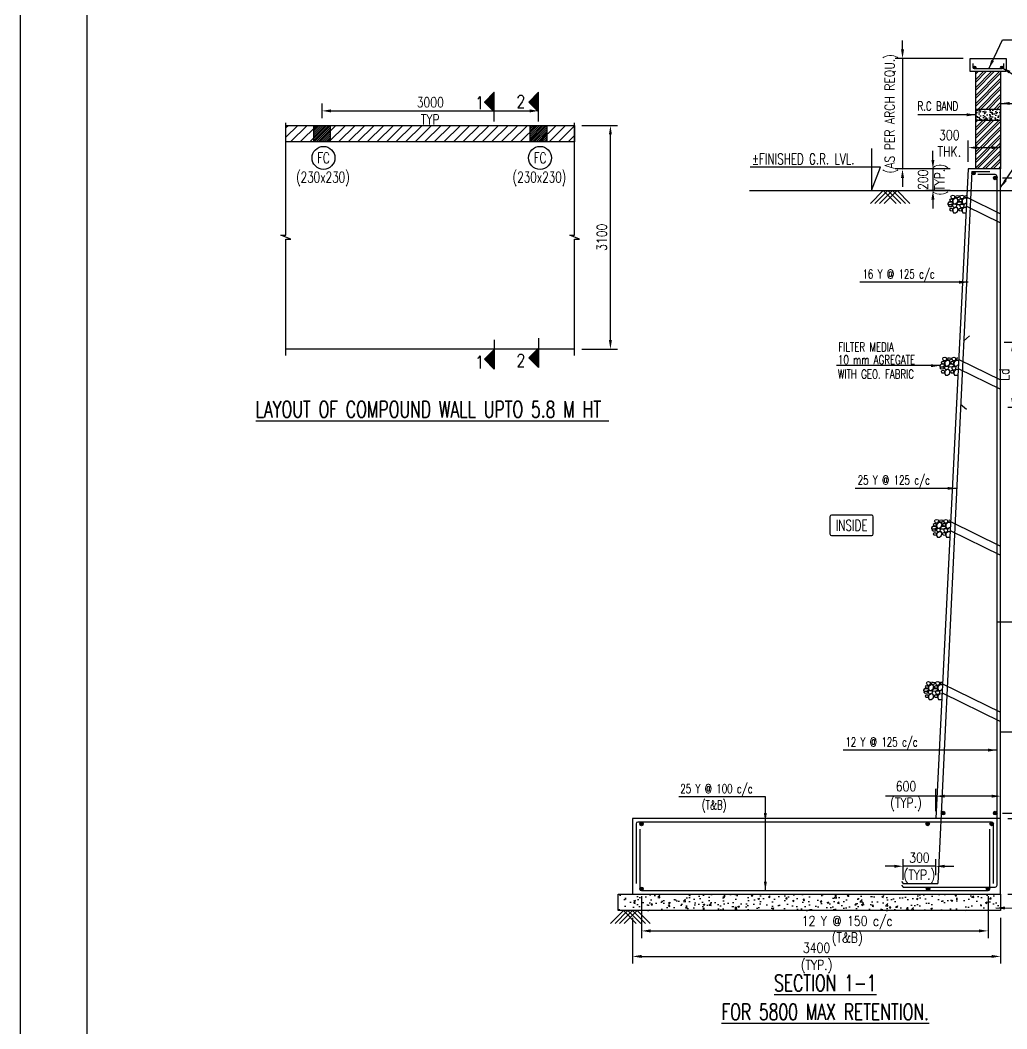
# Model space of a CAD drawing. Extents: x 345615 to 1272425, y -526289 to -156124.
# Drawn here: x 742491 to 769828, y -320421 to -292469 of the extents above; entities that cross this region are included whole.
import ezdxf
from ezdxf.enums import TextEntityAlignment as Align
from ezdxf.lldxf.tags import DXFTag

# ---------------------------------------------------------------- set-up
doc = ezdxf.new("R2010")
doc.units = 0
doc.header["$LTSCALE"] = 500
doc.header["$MEASUREMENT"] = 0
doc.header["$PDMODE"] = 35
doc.header["$PDSIZE"] = -15
doc.layers.get('DEFPOINTS').update_dxf_attribs({"color": 4})
for name, color, linetype in [('NO. BEAM', 3, 'Continuous'), ('S-BRECK LINE', 8, 'Continuous'), ('S-COLUMN', 1, 'Continuous'), ('S-COLUMN CIRCLE', 9, 'Continuous'), ('S-COLUMN HATCH', 8, 'Continuous'), ('S-COLUMN NO', 2, 'Continuous'), ('S-CONCRET LINE', 4, 'Continuous'), ('S-DIM-1', 5, 'Continuous'), ('S-HATCH', 253, 'Continuous'), ('S-LEVEL SECTION', 3, 'Continuous'), ('S-PCC', 9, 'Continuous'), ('S-REINFORCEMENT', 6, 'Continuous'), ('S-RETAINING WALL', 6, 'Continuous'), ('S-RETAINING WALL HATCH', 8, 'Continuous'), ('S-SECTION MARK', 1, 'Continuous'), ('S-TEXT-1', 4, 'Continuous'), ('S-TITIL', 6, 'Continuous'), ('s_TITILE', 9, 'Continuous'), ('TITLE', 4, 'Continuous')]:
    doc.layers.add(name, color=color, linetype=linetype)
doc.layers.add('RIDE-PROFILE', color=8, linetype='Continuous', lineweight=25)
doc.styles.add('ROMANS', font='simplex.shx', dxfattribs={"width": 0.8, "height": 275, "bigfont": 'bigfont.shx'})
tags = doc.linetypes.add('HIDDEN', pattern=[0.375, 0.25, -0.125]).pattern_tags.tags
tags[6:7] = [DXFTag(74, 4), DXFTag(75, 0), DXFTag(340, '0'), DXFTag(46, 1.0), DXFTag(50, 0.0), DXFTag(44, 0.0), DXFTag(45, 0.0)]
tags[4:5] = [DXFTag(74, 4), DXFTag(75, 0), DXFTag(340, '0'), DXFTag(46, 1.0), DXFTag(50, 0.0), DXFTag(44, 0.0), DXFTag(45, 0.0)]
doc.dimstyles.new('dim100', dxfattribs={"dimtxt": 250, "dimasz": 250, "dimexe": 200, "dimexo": 200, "dimgap": 100, "dimtad": 1, "dimdec": 0, "dimzin": 0, "dimdsep": 46, "dimtxsty": 'ROMANS', "dimcen": 0, "dimclrd": 5, "dimclre": 5, "dimclrt": 4, "dimadec": 0, "dimazin": 0, "dimtfac": 1, "dimtdec": 0, "dimtix": 1, "dimtofl": 0, "dimtmove": 2, "dimatfit": 3, "dimfxl": 0, "dimtolj": 1, "dimtzin": 0, "dimlwd": -1, "dimlwe": -1, "dimarcsym": 0})
doc.dimstyles.new('dim33.33', dxfattribs={"dimtxt": 250, "dimasz": 250, "dimexe": 200, "dimexo": 200, "dimgap": 100, "dimtad": 1, "dimdec": 0, "dimlfac": 0.333331, "dimzin": 0, "dimdsep": 46, "dimtxsty": 'ROMANS', "dimcen": 0, "dimclrd": 5, "dimclre": 5, "dimclrt": 4, "dimadec": 0, "dimazin": 0, "dimtfac": 1, "dimtdec": 0, "dimtix": 1, "dimtofl": 0, "dimtmove": 2, "dimatfit": 3, "dimfxl": 0, "dimtolj": 1, "dimtzin": 0, "dimlwd": -1, "dimlwe": -1, "dimarcsym": 0})
doc.dimstyles.new('dim50', dxfattribs={"dimtxt": 250, "dimasz": 250, "dimexe": 200, "dimexo": 200, "dimgap": 100, "dimtad": 1, "dimdec": 0, "dimlfac": 0.5, "dimzin": 0, "dimdsep": 46, "dimtxsty": 'ROMANS', "dimcen": 0, "dimclrd": 5, "dimclre": 5, "dimclrt": 4, "dimadec": 0, "dimazin": 0, "dimtfac": 1, "dimtdec": 0, "dimtix": 1, "dimtofl": 0, "dimtmove": 2, "dimatfit": 3, "dimfxl": 0, "dimtolj": 1, "dimtzin": 0, "dimlwd": -1, "dimlwe": -1, "dimarcsym": 0})
pattern_1 = [(45, (-328597.685, -32610.178), (15.2387667, -15.2387667), [])]

# ---------------------------------------------------------------- blocks, each defined once
blk = doc.blocks.new('*D577')
at = {"layer": 'DEFPOINTS', "color": 0}
for p in [(769657, -301392, 0), (771533, -301392), (769507, -314442, 0)]:
    blk.add_point(p, dxfattribs=at)
at = {"layer": 'S-DIM-1', "color": 5}
for p, q in [((769857, -301392), (771733, -301392)), ((769707, -314442), (771733, -314442))]:
    blk.add_line(p, q, dxfattribs=at)
at = {"layer": 'S-DIM-1', "color": 5, "lineweight": -3}
blk.add_line((771533, -314192), (771533, -301642), dxfattribs=at)
at = {"layer": 'S-DIM-1', "color": 5}
for points in [[(771491, -301642), (771575, -301642), (771533, -301392)], [(771491, -314192), (771575, -314192), (771533, -314442)]]:
    blk.add_solid(points, dxfattribs=at)
at = {"layer": 'S-DIM-1', "color": 4, "insert": (771533, -304592), "char_height": 275, "attachment_point": 5, "rotation": 90, "style": 'ROMANS'}
blk.add_mtext('\\A1;10 Y @ 125 c/c\\P(E/F) (TYP.)', dxfattribs=at)
blk = doc.blocks.new('*D578')
at = {"layer": 'DEFPOINTS', "color": 0}
for p in [(769657, -314592), (769657, -316692), (770389, -316692)]:
    blk.add_point(p, dxfattribs=at)
at = {"layer": 'S-DIM-1', "color": 5}
for p, q in [((769857, -314592), (770589, -314592)), ((769857, -316692), (770589, -316692))]:
    blk.add_line(p, q, dxfattribs=at)
at = {"layer": 'S-DIM-1', "color": 5, "lineweight": -3}
blk.add_line((770389, -314842), (770389, -316442), dxfattribs=at)
at = {"layer": 'S-DIM-1', "color": 5}
for points in [[(770347, -314842), (770431, -314842), (770389, -314592)], [(770347, -316442), (770431, -316442), (770389, -316692)]]:
    blk.add_solid(points, dxfattribs=at)
at = {"layer": 'S-DIM-1', "color": 4, "char_height": 275, "attachment_point": 5, "rotation": 90, "style": 'ROMANS'}
for s, insert in [('\\A1;(TYP.)', (770699, -315642)), ('\\A1;700', (770152, -315642))]:
    blk.add_mtext(s, dxfattribs=dict(at, insert=insert))
blk = doc.blocks.new('*D579')
at = {"layer": 'DEFPOINTS', "color": 0}
for p in [(759707, -316542, -19), (769307, -316542, -19), (769307, -317707)]:
    blk.add_point(p, dxfattribs=at)
at = {"layer": 'S-DIM-1', "color": 5}
for p, q in [((759707, -316742), (759707, -317907)), ((769307, -316742), (769307, -317907)), ((759957, -317707), (769057, -317707))]:
    blk.add_line(p, q, dxfattribs=at)
for points in [[(759957, -317665), (759957, -317749), (759707, -317707)], [(769057, -317665), (769057, -317749), (769307, -317707)]]:
    blk.add_solid(points, dxfattribs=at)
at = {"layer": 'S-DIM-1', "color": 4, "insert": (765407, -317707), "char_height": 275, "attachment_point": 5, "style": 'ROMANS'}
blk.add_mtext('\\A1;12 Y @ 150 c/c\\P(T&B)', dxfattribs=at)
blk = doc.blocks.new('*D580')
at = {"layer": 'DEFPOINTS', "color": 0}
for p in [(759457, -317142, -19), (769657, -317142, -19), (769657, -318414)]:
    blk.add_point(p, dxfattribs=at)
at = {"layer": 'S-DIM-1', "color": 5}
for p, q in [((759457, -317342), (759457, -318614)), ((769657, -317342), (769657, -318614)), ((759707, -318414), (769407, -318414))]:
    blk.add_line(p, q, dxfattribs=at)
for points in [[(759707, -318373), (759707, -318456), (759457, -318414)], [(769407, -318373), (769407, -318456), (769657, -318414)]]:
    blk.add_solid(points, dxfattribs=at)
at = {"layer": 'S-DIM-1', "color": 4, "char_height": 275, "style": 'ROMANS'}
for s, insert, attachment_point in [('\\A1;3400', (764557, -318314), 8), ('\\A1;(TYP.)', (764557, -318514), 2)]:
    blk.add_mtext(s, dxfattribs=dict(at, insert=insert, attachment_point=attachment_point))
blk = doc.blocks.new('*D581')
at = {"layer": 'DEFPOINTS', "color": 0}
for p in [(768457, -297192, 0), (774530, -297192), (771436, -312192, 0)]:
    blk.add_point(p, dxfattribs=at)
at = {"layer": 'S-DIM-1', "color": 5}
for p, q in [((768657, -297192), (774730, -297192)), ((771636, -312192), (774730, -312192))]:
    blk.add_line(p, q, dxfattribs=at)
at = {"layer": 'S-DIM-1', "color": 5, "lineweight": -3}
blk.add_line((774530, -311942), (774530, -297442), dxfattribs=at)
at = {"layer": 'S-DIM-1', "color": 5}
for points in [[(774489, -297442), (774572, -297442), (774530, -297192)], [(774489, -311942), (774572, -311942), (774530, -312192)]]:
    blk.add_solid(points, dxfattribs=at)
at = {"layer": 'S-DIM-1', "color": 4, "insert": (774530, -304392), "char_height": 275, "attachment_point": 5, "rotation": 90, "style": 'ROMANS'}
blk.add_mtext('\\A1;5800\\P(MAX.)', dxfattribs=at)
blk = doc.blocks.new('*D582')
at = {"layer": 'DEFPOINTS', "color": 0}
for p in [(768457, -296592, -1), (767781, -297192), (768457, -297192, -1)]:
    blk.add_point(p, dxfattribs=at)
at = {"layer": 'S-DIM-1', "color": 5, "lineweight": -3}
for p, q in [((767781, -296342), (767781, -296092)), ((767781, -296592), (767781, -297192)), ((767781, -297442), (767781, -297692))]:
    blk.add_line(p, q, dxfattribs=at)
at = {"layer": 'S-DIM-1', "color": 5}
for p, q in [((768257, -296592), (767581, -296592)), ((768257, -297192), (767581, -297192))]:
    blk.add_line(p, q, dxfattribs=at)
for points in [[(767739, -296342), (767822, -296342), (767781, -296592)], [(767739, -297442), (767822, -297442), (767781, -297192)]]:
    blk.add_solid(points, dxfattribs=at)
at = {"layer": 'S-DIM-1', "color": 4, "insert": (767781, -296892), "char_height": 275, "attachment_point": 5, "rotation": 90, "style": 'ROMANS'}
blk.add_mtext('\\A1;200\\P(TYP.)', dxfattribs=at)
blk = doc.blocks.new('*D583')
at = {"layer": 'DEFPOINTS', "color": 0}
for p in [(766957, -315916), (767857, -316365), (766957, -316492)]:
    blk.add_point(p, dxfattribs=at)
at = {"layer": 'S-DIM-1', "color": 5}
for p, q in [((766957, -316292), (766957, -315716)), ((767857, -316165), (767857, -315716))]:
    blk.add_line(p, q, dxfattribs=at)
at = {"layer": 'S-DIM-1', "color": 5, "lineweight": -3}
for p, q in [((766707, -315916), (766457, -315916)), ((767857, -315916), (766957, -315916)), ((768107, -315916), (768357, -315916))]:
    blk.add_line(p, q, dxfattribs=at)
at = {"layer": 'S-DIM-1', "color": 5}
for points in [[(766707, -315874), (766707, -315958), (766957, -315916)], [(768107, -315874), (768107, -315958), (767857, -315916)]]:
    blk.add_solid(points, dxfattribs=at)
at = {"layer": 'S-DIM-1', "color": 4, "char_height": 275, "style": 'ROMANS'}
for s, insert, attachment_point in [('\\A1;300', (767407, -315816), 8), ('\\A1;(TYP.)', (767407, -316016), 2)]:
    blk.add_mtext(s, dxfattribs=dict(at, insert=insert, attachment_point=attachment_point))
blk = doc.blocks.new('*D584')
at = {"layer": 'DEFPOINTS', "color": 0}
for p in [(768817, -293532), (766938, -296592), (768457, -296592)]:
    blk.add_point(p, dxfattribs=at)
at = {"layer": 'S-DIM-1', "color": 5, "lineweight": -3}
for p, q in [((766938, -293282), (766938, -293032)), ((766938, -293532), (766938, -296592)), ((766938, -296842), (766938, -297092))]:
    blk.add_line(p, q, dxfattribs=at)
at = {"layer": 'S-DIM-1', "color": 5}
for p, q in [((768617, -293532), (766738, -293532)), ((768257, -296592), (766738, -296592))]:
    blk.add_line(p, q, dxfattribs=at)
for points in [[(766897, -293282), (766980, -293282), (766938, -293532)], [(766897, -296842), (766980, -296842), (766938, -296592)]]:
    blk.add_solid(points, dxfattribs=at)
at = {"layer": 'S-DIM-1', "color": 4, "insert": (766629, -295062), "char_height": 275, "attachment_point": 5, "rotation": 90, "style": 'ROMANS'}
blk.add_mtext('\\A1;(AS PER ARCH REQU.)', dxfattribs=at)
blk = doc.blocks.new('*D585')
at = {"layer": 'DEFPOINTS', "color": 0}
for p in [(769557, -301392), (769657, -303192), (769992, -303192)]:
    blk.add_point(p, dxfattribs=at)
at = {"layer": 'S-DIM-1', "color": 5}
for p, q in [((769757, -301392), (770192, -301392)), ((769857, -303192), (770192, -303192))]:
    blk.add_line(p, q, dxfattribs=at)
at = {"layer": 'S-DIM-1', "color": 5, "lineweight": -3}
blk.add_line((769992, -301642), (769992, -302942), dxfattribs=at)
at = {"layer": 'S-DIM-1', "color": 5}
for points in [[(769950, -301642), (770033, -301642), (769992, -301392)], [(769950, -302942), (770033, -302942), (769992, -303192)]]:
    blk.add_solid(points, dxfattribs=at)
at = {"layer": 'S-DIM-1', "color": 4, "char_height": 275, "rotation": 90, "style": 'ROMANS'}
for s, insert, attachment_point in [('\\A1;(TYP.)', (770092, -302292), 2), ('\\A1;Ld', (769892, -302292), 8)]:
    blk.add_mtext(s, dxfattribs=dict(at, insert=insert, attachment_point=attachment_point))
blk = doc.blocks.new('*D587')
at = {"layer": 'DEFPOINTS', "color": 0}
for p in [(769557, -301392, 0), (770389, -301392), (769657, -312192, 0)]:
    blk.add_point(p, dxfattribs=at)
at = {"layer": 'S-DIM-1', "color": 5}
for p, q in [((769757, -301392), (770589, -301392)), ((769857, -312192), (770589, -312192))]:
    blk.add_line(p, q, dxfattribs=at)
at = {"layer": 'S-DIM-1', "color": 5, "lineweight": -3}
blk.add_line((770389, -311942), (770389, -301642), dxfattribs=at)
at = {"layer": 'S-DIM-1', "color": 5}
for points in [[(770347, -301642), (770431, -301642), (770389, -301392)], [(770347, -311942), (770431, -311942), (770389, -312192)]]:
    blk.add_solid(points, dxfattribs=at)
at = {"layer": 'S-DIM-1', "color": 4, "char_height": 275, "attachment_point": 5, "rotation": 90, "style": 'ROMANS'}
for s, insert in [('\\A1;4000', (770152, -306792)), ('\\A1;(MIN.)', (770699, -306792))]:
    blk.add_mtext(s, dxfattribs=dict(at, insert=insert))
blk = doc.blocks.new('*D588')
at = {"layer": 'DEFPOINTS', "color": 0}
for p in [(769657, -297192, 0), (769657, -301392, 0), (770389, -301392)]:
    blk.add_point(p, dxfattribs=at)
at = {"layer": 'S-DIM-1', "color": 5}
for p, q in [((769857, -297192), (770589, -297192)), ((769857, -301392), (770589, -301392))]:
    blk.add_line(p, q, dxfattribs=at)
at = {"layer": 'S-DIM-1', "color": 5, "lineweight": -3}
blk.add_line((770389, -297442), (770389, -301142), dxfattribs=at)
at = {"layer": 'S-DIM-1', "color": 5}
for points in [[(770347, -297442), (770431, -297442), (770389, -297192)], [(770347, -301142), (770431, -301142), (770389, -301392)]]:
    blk.add_solid(points, dxfattribs=at)
at = {"layer": 'S-DIM-1', "color": 4, "char_height": 275, "attachment_point": 5, "rotation": 90, "style": 'ROMANS'}
for s, insert in [('\\A1;2000', (770152, -299292)), ('\\A1;(MIN.)', (770699, -299292))]:
    blk.add_mtext(s, dxfattribs=dict(at, insert=insert))
blk = doc.blocks.new('*D589')
at = {"layer": 'DEFPOINTS', "color": 0}
for p in [(767857, -313974), (767857, -314592), (769657, -314486)]:
    blk.add_point(p, dxfattribs=at)
at = {"layer": 'S-DIM-1', "color": 5}
for p, q in [((767857, -314392), (767857, -313774)), ((769657, -314286), (769657, -313774))]:
    blk.add_line(p, q, dxfattribs=at)
at = {"layer": 'S-DIM-1', "color": 5, "lineweight": -3}
for p, q in [((767857, -313974), (766464, -313974)), ((769407, -313974), (768107, -313974))]:
    blk.add_line(p, q, dxfattribs=at)
at = {"layer": 'S-DIM-1', "color": 5}
for points in [[(768107, -313932), (768107, -314015), (767857, -313974)], [(769407, -313932), (769407, -314015), (769657, -313974)]]:
    blk.add_solid(points, dxfattribs=at)
at = {"layer": 'S-DIM-1', "color": 4, "insert": (767035, -313974), "char_height": 275, "attachment_point": 5, "style": 'ROMANS'}
blk.add_mtext('\\A1;600\\P(TYP.)', dxfattribs=at)
blk = doc.blocks.new('*D590')
at = {"layer": 'DEFPOINTS', "color": 0}
for p in [(768257, -297192, 1), (773880, -297192), (771436, -309138, 0)]:
    blk.add_point(p, dxfattribs=at)
at = {"layer": 'S-DIM-1', "color": 5}
for p, q in [((768457, -297192), (774080, -297192)), ((771636, -309138), (774080, -309138))]:
    blk.add_line(p, q, dxfattribs=at)
at = {"layer": 'S-DIM-1', "color": 5, "lineweight": -3}
blk.add_line((773880, -308888), (773880, -297442), dxfattribs=at)
at = {"layer": 'S-DIM-1', "color": 5}
for points in [[(773839, -297442), (773922, -297442), (773880, -297192)], [(773839, -308888), (773922, -308888), (773880, -309138)]]:
    blk.add_solid(points, dxfattribs=at)
at = {"layer": 'S-DIM-1', "color": 4, "insert": (773880, -303165), "char_height": 275, "attachment_point": 5, "rotation": 90, "style": 'ROMANS'}
blk.add_mtext('\\A1;4300\\P(MAX.)', dxfattribs=at)
blk = doc.blocks.new('*D610')
at = {"layer": 'DEFPOINTS', "color": 0, "ltscale": 0.3}
for p in [(769657, -296002), (768757, -296592, 19), (769657, -296592, 19)]:
    blk.add_point(p, dxfattribs=at)
at = {"layer": 'S-DIM-1', "color": 5, "ltscale": 0.3}
for p, q in [((768757, -296392), (768757, -295802)), ((769007, -296002), (769407, -296002)), ((769657, -296392), (769657, -295802))]:
    blk.add_line(p, q, dxfattribs=at)
for points in [[(769007, -295960), (769007, -296043), (768757, -296002)], [(769407, -295960), (769407, -296043), (769657, -296002)]]:
    blk.add_solid(points, dxfattribs=at)
at = {"layer": 'S-DIM-1', "color": 4, "ltscale": 0.3, "insert": (768235, -295882), "char_height": 275, "attachment_point": 5, "style": 'ROMANS'}
blk.add_mtext('\\A1;300\\PTHK.', dxfattribs=at)
blk = doc.blocks.new('*D611')
at = {"layer": 'DEFPOINTS', "color": 0}
for p in [(769507, -296842, 0), (769657, -301392, 0), (771533, -301392)]:
    blk.add_point(p, dxfattribs=at)
at = {"layer": 'S-DIM-1', "color": 5}
for p, q in [((769707, -296842), (771733, -296842)), ((769857, -301392), (771733, -301392))]:
    blk.add_line(p, q, dxfattribs=at)
at = {"layer": 'S-DIM-1', "color": 5, "lineweight": -3}
blk.add_line((771533, -297092), (771533, -301142), dxfattribs=at)
at = {"layer": 'S-DIM-1', "color": 5}
for points in [[(771491, -297092), (771575, -297092), (771533, -296842)], [(771491, -301142), (771575, -301142), (771533, -301392)]]:
    blk.add_solid(points, dxfattribs=at)
at = {"layer": 'S-DIM-1', "color": 4, "insert": (771533, -299117), "char_height": 275, "attachment_point": 5, "rotation": 90, "style": 'ROMANS'}
blk.add_mtext('\\A1;8 Y @ 125 c/c\\P(E/F) (TYP.)', dxfattribs=at)
blk = doc.blocks.new('A$C1DFA76C7')
at = {"color": 253, "linetype": 'Continuous'}
for p, q in [((-207, 258), (-179, 309)), ((-179, 309), (-113, 309)), ((-149, 378), (-174, 352)), ((-174, 352), (-154, 322)), ((-154, 322), (-90, 314)), ((-98, 370), (-149, 378)), ((-136, 449), (-121, 413)), ((-134, 449), (-118, 485)), ((-121, 413), (-78, 401)), ((-118, 485), (-78, 497)), ((-113, 309), (-80, 286)), ((-78, 352), (-98, 370)), ((-90, 314), (-78, 337)), ((-80, 286), (-90, 251)), ((-78, 497), (-37, 482)), ((-78, 401), (-35, 413)), ((-75, 355), (-78, 302)), ((-78, 337), (-78, 352)), ((-78, 302), (-57, 253)), ((-17, 408), (-75, 355)), ((-37, 482), (-22, 449)), ((-35, 413), (-22, 449)), ((44, 403), (-17, 408)), ((-4, 449), (4, 469)), ((24, 418), (-4, 449)), ((-4, 251), (52, 294)), ((52, 474), (4, 469)), ((82, 424), (24, 418)), ((29, 258), (75, 309)), ((72, 358), (44, 403)), ((103, 462), (52, 474)), ((52, 294), (72, 358)), ((75, 309), (141, 309)), ((105, 378), (80, 352)), ((80, 352), (100, 322)), ((105, 449), (82, 424)), ((100, 322), (164, 314)), ((105, 449), (103, 462)), ((156, 370), (105, 378)), ((118, 449), (133, 413)), ((120, 449), (136, 485)), ((133, 413), (176, 401)), ((136, 485), (176, 497)), ((141, 309), (174, 286)), ((176, 352), (156, 370)), ((164, 314), (176, 337)), ((174, 286), (164, 251)), ((176, 497), (217, 482)), ((176, 401), (219, 413)), ((179, 355), (176, 302)), ((176, 337), (176, 352)), ((176, 302), (197, 253)), ((237, 408), (179, 355)), ((217, 482), (232, 449)), ((219, 413), (232, 449)), ((289, 404), (237, 408)), ((250, 449), (258, 469)), ((278, 418), (250, 449)), ((250, 251), (289, 281)), ((289, 473), (258, 469)), ((289, 420), (278, 418)), ((-207, 228), (-207, 258)), ((-144, 223), (-207, 228)), ((-201, 197), (-193, 217)), ((-173, 166), (-201, 197)), ((-145, 222), (-193, 217)), ((-149, 124), (-174, 98)), ((-174, 98), (-154, 68)), ((-114, 171), (-173, 166)), ((-154, 68), (-90, 60)), ((-98, 116), (-149, 124)), ((-94, 209), (-145, 222)), ((-90, 251), (-144, 223)), ((-92, 197), (-114, 171)), ((-78, 98), (-98, 116)), ((-92, 197), (-94, 209)), ((-90, 60), (-78, 83)), ((-84, 203), (-69, 168)), ((-82, 203), (-66, 239)), ((-75, 101), (-78, 48)), ((-78, 83), (-78, 98)), ((-78, 48), (-58, 0)), ((-17, 154), (-75, 101)), ((-69, 168), (-26, 155)), ((-66, 239), (-26, 251)), ((-57, 253), (-4, 251)), ((-26, 251), (15, 236)), ((-26, 155), (17, 168)), ((44, 149), (-17, 154)), ((0, 0), (52, 40)), ((15, 236), (30, 203)), ((17, 168), (30, 203)), ((47, 228), (29, 258)), ((72, 104), (44, 149)), ((110, 223), (47, 228)), ((52, 40), (72, 104)), ((105, 124), (80, 98)), ((80, 98), (100, 68)), ((100, 68), (164, 60)), ((156, 116), (105, 124)), ((164, 251), (110, 223)), ((118, 195), (133, 159)), ((120, 195), (136, 231)), ((133, 159), (176, 147)), ((136, 231), (176, 243)), ((176, 98), (156, 116)), ((164, 60), (176, 83)), ((176, 243), (217, 228)), ((176, 147), (219, 159)), ((179, 101), (176, 48)), ((176, 83), (176, 98)), ((176, 48), (196, 0)), ((237, 154), (179, 101)), ((197, 253), (250, 251)), ((217, 228), (232, 195)), ((219, 159), (232, 195)), ((289, 150), (237, 154))]:
    blk.add_line(p, q, dxfattribs=at)
at = {"color": 253}
for p, q in [((196, 0), (289, 0, -10)), ((-58, 0), (0, 0))]:
    blk.add_line(p, q, dxfattribs=at)
blk = doc.blocks.new('A$C3C2A062F')
at = {"layer": 'S-COLUMN HATCH'}
h = blk.add_hatch(dxfattribs=at)
h.set_pattern_fill('ANSI31', color=256, scale=150, style=0)
h.set_pattern_definition([(45, (-56668.66, -124038.072), (-13.2582521, 13.2582521), [])])
h.paths.add_polyline_path([(115, -115), (-115, -115), (-115, 115), (115, 115)])
at = {"layer": 'S-COLUMN'}
for p, q in [((-115, -115), (-115, 115)), ((-115, 115), (115, 115)), ((115, 115), (115, -115)), ((115, -115), (-115, -115))]:
    blk.add_line(p, q, dxfattribs=at)
blk = doc.blocks.new('*U402')
at = {"layer": 'S-SECTION MARK', "ltscale": 5}
h = blk.add_hatch(dxfattribs=at)
h.set_pattern_fill('ANSI31', color=256, scale=172.406964, angle=-90, style=0)
h.set_pattern_definition(pattern_1)
h.paths.add_polyline_path([(267, 2343), (0, 2615), (0, 2072)])
h = blk.add_hatch(dxfattribs=at)
h.set_pattern_fill('ANSI31', color=256, scale=172.406964, angle=-90, style=0)
h.set_pattern_definition([(45, (-1838.978, -79340.725), (15.2387667, -15.2387667), [])])
h.paths.add_polyline_path([(267, -4744), (0, -5015), (0, -4472)])
at = {"layer": 'S-SECTION MARK'}
for p, q in [((0, 1802), (0, 2615)), ((0, 2615), (267, 2343)), ((0, 2072), (267, 2343)), ((0, -4203), (0, -5015)), ((0, -4472), (267, -4744)), ((0, -5015), (267, -4744))]:
    blk.add_line(p, q, dxfattribs=at)
blk = doc.blocks.new('*D612')
at = {"layer": 'DEFPOINTS', "color": 0, "ltscale": 0.3}
for p in [(756854, -294983), (750854, -295385), (756854, -295385)]:
    blk.add_point(p, dxfattribs=at)
at = {"layer": 'S-DIM-1', "color": 5, "ltscale": 0.3}
for p, q in [((750854, -295185), (750854, -294783)), ((756854, -295185), (756854, -294783)), ((751104, -294983), (756604, -294983))]:
    blk.add_line(p, q, dxfattribs=at)
for points in [[(751104, -294941), (751104, -295025), (750854, -294983)], [(756604, -294941), (756604, -295025), (756854, -294983)]]:
    blk.add_solid(points, dxfattribs=at)
at = {"layer": 'S-DIM-1', "color": 4, "lineweight": 0, "ltscale": 0.3, "char_height": 275, "attachment_point": 5, "style": 'ROMANS'}
for s, insert in [('\\A1;3000', (753854, -294745)), ('\\A1;TYP', (753854, -295220))]:
    blk.add_mtext(s, dxfattribs=dict(at, insert=insert))
blk = doc.blocks.new('*U403')
at = {"layer": 'S-SECTION MARK', "ltscale": 5}
h = blk.add_hatch(dxfattribs=at)
h.set_pattern_fill('ANSI31', color=256, scale=172.406964, angle=-90, style=0)
h.set_pattern_definition(pattern_1)
h.paths.add_polyline_path([(267, 2343), (0, 2615), (0, 2072)])
h = blk.add_hatch(dxfattribs=at)
h.set_pattern_fill('ANSI31', color=256, scale=172.406964, angle=-90, style=0)
h.set_pattern_definition([(45, (-1838.978, -79380.776), (15.2387667, -15.2387667), [])])
h.paths.add_polyline_path([(267, -4784), (0, -5056), (0, -4512)])
at = {"layer": 'S-SECTION MARK'}
for p, q in [((0, 1802), (0, 2615)), ((0, 2615), (267, 2343)), ((0, 2072), (267, 2343)), ((0, -4243), (0, -5056)), ((0, -4512), (267, -4784)), ((0, -5056), (267, -4784))]:
    blk.add_line(p, q, dxfattribs=at)
blk = doc.blocks.new('*U404')
at = {"layer": 'S-BRECK LINE'}
blk.add_lwpolyline([(-6550, 0), (-113, 0), (-113, -275), (113, 275), (113, 0), (6350, 0)], dxfattribs=at)
blk = doc.blocks.new('*D613')
at = {"layer": 'DEFPOINTS', "color": 0, "ltscale": 0.3}
for p in [(757854, -295385), (758845, -295385), (757854, -301585)]:
    blk.add_point(p, dxfattribs=at)
at = {"layer": 'S-DIM-1', "color": 5, "ltscale": 0.3}
for p, q in [((758054, -295385), (759045, -295385)), ((758845, -301335), (758845, -295635)), ((758054, -301585), (759045, -301585))]:
    blk.add_line(p, q, dxfattribs=at)
for points in [[(758803, -295635), (758886, -295635), (758845, -295385)], [(758803, -301335), (758886, -301335), (758845, -301585)]]:
    blk.add_solid(points, dxfattribs=at)
at = {"layer": 'S-DIM-1', "color": 4, "lineweight": 0, "ltscale": 0.3, "insert": (758607, -298485), "char_height": 275, "attachment_point": 5, "rotation": 90, "style": 'ROMANS'}
blk.add_mtext('\\A1;3100', dxfattribs=at)
blk = doc.blocks.new('zw$155A')
at = {"layer": 's_TITILE', "color": 7}
blk.add_lwpolyline([(0, 0), (88000, 0), (88000, 58000), (0, 58000)], close=True, dxfattribs=at)
at = {"layer": 's_TITILE', "color": 1}
blk.add_lwpolyline([(1300, 800), (78500, 800), (78500, 57200), (1300, 57200)], close=True, dxfattribs=at)

msp = doc.modelspace()

# ---------------------------------------------------------------- hatches: boundary and pattern name
at = {"layer": 'S-HATCH'}
h = msp.add_hatch(dxfattribs=at)
h.set_pattern_fill('ANSI32', color=256, scale=420, style=0)
h.set_pattern_definition([(45, (-7922230.49, 104212.01), (-111.369318, 111.369318), []), (45, (-7922156.24, 104212.01), (-111.369318, 111.369318), [])])
h.paths.add_polyline_path([(768966.8, -294941.604), (769656.8, -294941.604), (769656.8, -293891.604), (768966.8, -293891.604)])
h.paths.add_polyline_path([(769656.8, -295241.604), (768966.8, -295241.604), (768966.8, -296591.604), (769656.8, -296591.604)])
at = {"layer": 'S-PCC', "linetype": 'ByBlock'}
h = msp.add_hatch(dxfattribs=at)
h.set_pattern_fill('AR-CONC,_O', color=256, scale=30)
h.set_pattern_definition([(50, (-17554434.66, 1114898.33), (215.1780548, -18.8256405), [22.5, -247.5]), (355, (-17554434.66, 1114898.33), (-41.6254, 225.65764), [18, -198]), (100.4514445, (-17554416.73, 1114896.76), (173.552654, 206.8319973), [19.1220576, -210.3426336]), (46.1842, (-17554434.66, 1114958.33), (320.1723992, -49.6557842), [33.75, -371.25]), (96.6356355, (-17554407.98, 1114954.2), (280.3985837, 292.23558), [28.6831026, -315.514128]), (351.184164, (-17554434.66, 1114958.33), (280.3985835, 292.23558), [27, -297.0000003]), (21, (-17554404.66, 1114943.33), (179.0721156, -120.7856672), [22.5, -247.5]), (326, (-17554404.66, 1114943.33), (72.9945996, 217.5450135), [18, -198]), (71.4514447, (-17554389.74, 1114933.26), (252.066713, 96.7593458), [19.122057, -210.3426336]), (37.5, (-17554434.66, 1114898.33), (3.6479566, 99.86815615), [0, -195.6, 0, -201, 0, -198.75]), (7.5, (-17554434.66, 1114898.33), (78.92086123, 118.32351356), [0, -114.6, 0, -191.1, 0, -75.75]), (327.5, (-17554501.56, 1114898.33), (160.14673085, -6.76646152), [0, -75, 0, -234, 0, -310.5]), (317.5, (-17554531.56, 1114898.33), (174.9558508, 30.0314947), [0, -97.5, 0, -155.4, 0, -220.5])])
h.paths.add_polyline_path([(769656.8, -294941.604), (768966.8, -294941.604), (768966.8, -295241.604), (769656.8, -295241.604)])
h = msp.add_hatch(dxfattribs=at)
h.set_pattern_fill('AR-CONC,_O', color=256, scale=66.666667)
h.set_pattern_definition([(50, (-16334250.63, 94635.6), (478.173455, -41.834757), [50, -550]), (355, (-16334250.63, 94635.6), (-92.500889, 501.461422), [40, -440]), (100.4514445, (-16334210.8, 94632.13), (385.672564, 459.626661), [42.493461, -467.428075]), (46.1842, (-16334250.6, 94768.95), (711.49422, -110.346187), [75, -825]), (96.6356355, (-16334191.34, 94759.75), (623.107964, 649.4124), [63.740228, -701.142507]), (351.184164, (-16334250.6, 94768.95), (623.107963, 649.4124), [60, -660]), (21, (-16334183.96, 94735.6), (397.938035, -268.412594), [50, -550]), (326, (-16334183.96, 94735.6), (162.210221, 483.433363), [40, -440]), (71.4514447, (-16334150.8, 94713.25), (560.148251, 215.020769), [42.49346, -467.428075]), (37.5, (-16334250.63, 94635.62), (8.1065702, 221.9292359), [0, -434.6666667, 0, -446.6666667, 0, -441.6666667]), (7.5, (-16334250.63, 94635.62), (175.3796916, 262.9411413), [0, -254.6666667, 0, -424.6666667, 0, -168.3333333]), (327.5, (-16334399.3, 94635.62), (355.8816241, -15.0365812), [0, -166.6666667, 0, -520, 0, -690]), (317.5, (-16334465.96, 94635.62), (388.7907796, 66.736655), [0, -216.6666667, 0, -345.3333333, 0, -490])])
h.paths.add_polyline_path([(759063.075, -317141.604), (759063.075, -316691.604), (769656.8, -316691.604), (769656.8, -317141.604)])
at = {"layer": 'S-RETAINING WALL HATCH'}
h = msp.add_hatch(dxfattribs=at)
h.set_pattern_fill('ANSI31', color=256, scale=1500, style=0)
h.set_pattern_definition([(45, (641666.87, -545761.05), (-132.58252, 132.58252), [])])
h.paths.add_polyline_path([(757853.635, -295384.792), (757853.635, -295844.792), (749853.635, -295844.792), (749853.635, -295384.792)])

# ---------------------------------------------------------------- linework, layer by layer
at = {"color": 4, "ltscale": 0.25}
msp.add_line((757853.635, -301584.792, 11.068), (749853.635, -301584.792, 11.068), dxfattribs=at)
at = {"layer": 'NO. BEAM', "color": 7, "elevation": 11.068}
msp.add_lwpolyline([(766088.218, -306188.328), (764968.218, -306188.328, 0.414213562), (764928.218, -306228.328), (764928.218, -306708.328, 0.414213562), (764968.218, -306748.328), (766088.218, -306748.328, 0.414213562), (766128.218, -306708.328), (766128.218, -306228.328, 0.414213562)], format="xyb", close=True, dxfattribs=at)
at = {"layer": 'RIDE-PROFILE', "color": 2, "linetype": 'HIDDEN', "ltscale": 1000}
for p, q in [((768720.739, -297375.542, 11.068), (769651.593, -297831.466, 11.068)), ((768708.905, -297624.645, 11.068), (769651.593, -298086.366, 11.068)), ((768496.02, -301869.927, 11.068), (769656.8, -302438.467, 11.068)), ((768484.186, -302119.031, 11.068), (769656.8, -302693.367, 11.068)), ((768259.467, -306613.416, 11.068), (769656.8, -307297.818, 11.068)), ((768271.3, -306364.313, 11.068), (769656.8, -307042.919, 11.068)), ((768046.581, -310858.698, 11.068), (769656.8, -311647.37, 11.068)), ((768034.748, -311107.802, 11.068), (769656.8, -311902.269, 11.068))]:
    msp.add_line(p, q, dxfattribs=at)
at = {"layer": 'S-COLUMN', "color": 4, "elevation": 11.068}
for points in [[(768966.8, -296591.604), (768966.8, -293891.604)], [(769656.8, -293891.604), (769656.8, -296591.604)]]:
    msp.add_lwpolyline(points, dxfattribs=at)
at = {"layer": 'S-COLUMN CIRCLE'}
for centre in [(750894.928, -296285.654, 11.068), (756894.928, -296285.654, 11.068)]:
    msp.add_circle(centre, 317.825, dxfattribs=at)
at = {"layer": 'S-CONCRET LINE'}
for p, q in [((767856.8, -314591.604, 11.068), (759456.8, -314591.604, 11.068)), ((759456.8, -314591.604, 11.068), (759456.8, -316691.604, 11.068)), ((759063.075, -316691.604, 11.068), (769656.8, -316691.604, 11.068))]:
    msp.add_line(p, q, dxfattribs=at)
at = {"layer": 'S-CONCRET LINE', "linetype": 'HIDDEN', "ltscale": 0.25}
msp.add_line((769656.8, -314591.604, 11.068), (767856.8, -314591.604, 11.068), dxfattribs=at)
at = {"layer": 'S-CONCRET LINE', "elevation": 11.068}
msp.add_lwpolyline([(768816.8, -293891.604), (768816.8, -293531.604), (769806.8, -293531.604), (769806.8, -293891.604)], close=True, dxfattribs=at)
msp.add_lwpolyline([(769656.8, -316691.604), (769656.8, -314591.604)], dxfattribs=at)
at = {"layer": 'S-LEVEL SECTION'}
for p, q in [((762697.627, -297191.604, 11.068), (768456.8, -297191.604, 11.068)), ((769542.387, -309137.912, 11.068), (774415.966, -309137.912, 11.068)), ((769656.8, -312191.604, 11.068), (774530.379, -312191.604, 11.068))]:
    msp.add_line(p, q, dxfattribs=at)
at = {"layer": 'S-LEVEL SECTION', "elevation": 11.068}
msp.add_lwpolyline([(766078.147, -296021.204), (766078.147, -297191.604), (766328.147, -296541.604), (762717.518, -296541.604)], dxfattribs=at)
at = {"layer": 'S-PCC', "elevation": 11.068}
for points in [[(769656.8, -294941.604), (768966.8, -294941.604), (768966.8, -295241.604), (769656.8, -295241.604)], [(759063.075, -317141.604), (759063.075, -316691.604), (769656.8, -316691.604), (769656.8, -317141.604)]]:
    msp.add_lwpolyline(points, close=True, dxfattribs=at)
for points in [[(766047.875, -297549.577), (766405.848, -297191.604), (766763.82, -297549.577)], [(766174.437, -297549.577), (766532.41, -297191.604), (766890.383, -297549.577)], [(766301, -297549.577), (766658.973, -297191.604), (767016.945, -297549.577)], [(766427.562, -297549.577), (766785.535, -297191.604), (767143.508, -297549.577)], [(759562.73, -317499.577), (759204.757, -317141.604), (758846.784, -317499.577)], [(759689.293, -317499.577), (759331.32, -317141.604), (758973.347, -317499.577)], [(759815.855, -317499.577), (759457.882, -317141.604), (759099.909, -317499.577)], [(759942.418, -317499.577), (759584.445, -317141.604), (759226.472, -317499.577)]]:
    msp.add_lwpolyline(points, dxfattribs=at)
at = {"layer": 'S-REINFORCEMENT', "ltscale": 10}
msp.add_line((768854.698, -296658.358, 11.068), (767918.142, -316391.604, 11.068), dxfattribs=at)
at = {"layer": 'S-REINFORCEMENT', "elevation": 11.068}
msp.add_lwpolyline([(769731.8, -293666.604), (769731.8, -293779.104, -0.414213562), (769694.3, -293816.604), (768929.3, -293816.604, -0.414213562), (768891.8, -293779.104), (768891.8, -293666.604)], format="xyb", dxfattribs=at)
at = {"layer": 'S-REINFORCEMENT', "const_width": 37.5, "elevation": 11.068}
for points in [[(768910.55, -293779.104, 1), (768948.05, -293779.104, 1)], [(769713.05, -293779.104, -1), (769675.55, -293779.104, -1)]]:
    msp.add_lwpolyline(points, format="xyb", close=True, dxfattribs=at)
at = {"layer": 'S-REINFORCEMENT', "ltscale": 10, "elevation": 11.068}
for points in [[(766906.8, -316441.604), (766956.8, -316491.604), (769506.8, -316491.604, 0.414213562), (769556.8, -316441.604), (769556.8, -296800.559, 0.414213562), (769506.8, -296750.559), (769023.799, -296750.559)], [(769456.8, -316391.604), (769456.8, -314741.604, 0.414213562), (769406.8, -314691.604), (759606.8, -314691.604, 0.414213562), (759556.8, -314741.604), (759556.8, -316391.604)], [(759656.8, -314891.604), (759656.8, -316541.604, 0.414213562), (759706.8, -316591.604), (769306.8, -316591.604, 0.414213562), (769356.8, -316541.604), (769356.8, -314891.604)]]:
    msp.add_lwpolyline(points, format="xyb", dxfattribs=at)
for points in [[(768854.698, -296658.358), (769355.957, -296658.358)], [(768631.271, -301365.968), (768797.36, -301220.703)], [(768548.584, -303108.195), (768714.672, -303253.461)], [(766906.8, -316341.604), (766956.8, -316391.604), (767918.142, -316391.604)]]:
    msp.add_lwpolyline(points, dxfattribs=at)
at = {"layer": 'S-REINFORCEMENT', "ltscale": 10, "const_width": 50, "elevation": 11.068}
for points in [[(768879.798, -296708.358, 1), (768929.798, -296708.358, 1)], [(769481.8, -296841.604, 1), (769531.8, -296841.604, 1)], [(768064.016, -314416.631, 1), (768061.646, -314466.574, 1)], [(769481.8, -314441.602, 1), (769531.8, -314441.602, 1)], [(759731.8, -314741.604, 1), (759681.8, -314741.604, 1)], [(767661.139, -314741.604, 1), (767611.139, -314741.604, 1)], [(769381.8, -314741.604, -1), (769431.8, -314741.604, -1)], [(759731.8, -316541.604, -1), (759681.8, -316541.604, -1)], [(767672.587, -316541.604, -1), (767622.587, -316541.604, -1)], [(769331.8, -316541.604, -1), (769281.8, -316541.604, -1)]]:
    msp.add_lwpolyline(points, format="xyb", close=True, dxfattribs=at)
at = {"layer": 'S-REINFORCEMENT'}
for centre in [(768929.3, -293779.104, 11.068), (769694.3, -293779.104, 11.068)]:
    msp.add_circle(centre, 37.5, dxfattribs=at)
at = {"layer": 'S-REINFORCEMENT', "ltscale": 10}
for centre in [(768904.798, -296708.358, 11.068), (769506.8, -296841.604, 11.068), (768062.831, -314441.602, 11.068), (769506.8, -314441.602, 11.068), (759706.8, -314741.604, 11.068), (767636.139, -314741.604, 11.068), (769406.8, -314741.604, 11.068), (759706.8, -316541.604, 11.068), (767647.587, -316541.604, 11.068), (769306.8, -316541.604, 11.068)]:
    msp.add_circle(centre, 50, dxfattribs=at)
at = {"layer": 'S-RETAINING WALL', "color": 210}
for p, q in [((768756.8, -296591.604, 11.068), (767856.8, -314591.604, 11.068)), ((769656.8, -296591.604, 11.068), (768756.8, -296591.604, 11.068))]:
    msp.add_line(p, q, dxfattribs=at)
at = {"layer": 'S-RETAINING WALL', "elevation": 11.068}
msp.add_lwpolyline([(757853.635, -295384.792), (757853.635, -295844.792), (749853.635, -295844.792), (749853.635, -295384.792)], close=True, dxfattribs=at)
at = {"layer": 'S-RETAINING WALL', "color": 210, "elevation": 11.068}
msp.add_lwpolyline([(769656.8, -314591.604), (769656.8, -296591.604)], dxfattribs=at)

# ---------------------------------------------------------------- block references
at = {"xscale": 1.420454545454545, "yscale": 1.420454545454545, "zscale": 1.420454545454545}
msp.add_blockref('zw$155A', (742491.026, -348663.35), dxfattribs=at)
at = {"color": 0}
for p in [(768410.621, -297811.344, 21.708), (768185.902, -302305.73, 21.708), (767961.183, -306800.115, 21.708), (767736.463, -311294.501, 21.708)]:
    msp.add_blockref('A$C1DFA76C7', p, dxfattribs=at)
at = {"layer": 'S-REINFORCEMENT', "color": 30, "lineweight": 0, "ltscale": 0.3, "xscale": 2, "yscale": 2, "zscale": 2}
for p in [(750853.635, -295614.792, 11.068), (756853.635, -295614.792, 11.068)]:
    msp.add_blockref('A$C3C2A062F', p, dxfattribs=at)
at = {"layer": 'S-RETAINING WALL HATCH', "xscale": -1}
for name, p in [('*U403', (755619.857, -297082.489, 11.068)), ('*U402', (756853.635, -297082.489, 11.068))]:
    msp.add_blockref(name, p, dxfattribs=at)
at = {"layer": 'S-RETAINING WALL HATCH', "xscale": 0.5, "yscale": 0.5, "zscale": 0.5, "rotation": 90}
for p in [(749853.635, -298484.792, 11.068), (757853.635, -298484.792, 11.068)]:
    msp.add_blockref('*U404', p, dxfattribs=at)

# ---------------------------------------------------------------- texts
at = {"layer": 'S-COLUMN NO', "style": 'ROMANS', "width": 0.7}
for p in [(750894.928, -296285.654, 11.068), (756894.928, -296285.654, 11.068)]:
    msp.add_text('FC', height=300, dxfattribs=at).set_placement(p, align=Align.MIDDLE)
for p in [(750136.684, -296819.211, 9.815), (756136.684, -296819.211, 9.815)]:
    msp.add_text('(230x230)', height=300, dxfattribs=at).set_placement(p, align=Align.MIDDLE_LEFT)
at = {"layer": 'S-LEVEL SECTION', "style": 'ROMANS', "width": 0.7}
msp.add_text('%%PFINISHED G.R. LVL.', height=300, dxfattribs=at).set_placement((762764.281, -296316.604, 11.068), align=Align.MIDDLE_LEFT)
at = {"layer": 'S-SECTION MARK', "style": 'ROMANS', "width": 0.8}
for s, p in [('1', (755219.775, -294759.969, 11.068)), ('2', (756363.723, -294722.271, 11.068)), ('1', (755219.775, -301947.471, 11.068)), ('2', (756363.723, -301897.776, 11.068))]:
    msp.add_text(s, height=349.999, dxfattribs=at).set_placement(p, align=Align.MIDDLE)
at = {"layer": 'S-TEXT-1', "style": 'ROMANS', "width": 0.7}
for s, p in [('R.C BAND', (767354.572, -294851.604, 11.068)), ('16 Y @ 125 c/c', (765829.554, -299504.735, 11.068)), ('FILTER MEDIA', (765158.946, -301526.136, 11.868)), ('10 mm AGREGATE', (765150.278, -301880.558, 11.868)), ('WITH GEO. FABRIC', (765147.386, -302278.093, 11.868)), ('25 Y @ 125 c/c', (765696.002, -305214.163, 11.068)), ('12 Y @ 125 c/c', (765355.749, -312472.1, 11.068)), ('25 Y @ 100 c/c', (760782.026, -313767.414, 11.068)), ('(T&B)', (761377.185, -314217.414, 11.068))]:
    msp.add_text(s, height=250, dxfattribs=at).set_placement(p, align=Align.MIDDLE_LEFT)
at = {"layer": 'S-TITIL', "color": 6, "style": 'ROMANS', "width": 0.7}
msp.add_text('%%ULAYOUT OF COMPOUND WALL UPTO 5.8 M HT ', height=450, dxfattribs=at).set_placement((753910.96, -303253.764, 11.068), align=Align.MIDDLE)
at = {"layer": 'S-TITIL', "style": 'ROMANS', "width": 0.7}
for s, p in [('%%USECTION 1-1', (764796.832, -319151.148, 11.068)), ('%%UFOR 5800 MAX RETENTION.', (764796.832, -319951.148, 11.068))]:
    msp.add_text(s, height=450, dxfattribs=at).set_placement(p, align=Align.MIDDLE_CENTER)
at = {"layer": 'TITLE', "color": 2, "style": 'ROMANS', "width": 0.7}
msp.add_text('INSIDE', height=300, dxfattribs=at).set_placement((765528.218, -306468.328, 11.068), align=Align.MIDDLE_CENTER)

# ---------------------------------------------------------------- dimensions: what is measured, and where the dimension line sits
at = {"layer": 'S-DIM-1'}
for base, p1, p2, angle, text, override, picture, middle in [((766938.3, -296591.604, 11.068), (768816.8, -293531.604, 11.068), (768456.8, -296591.604, 11.068), 90, '(AS PER ARCH REQU.)', {"dimtofl": 1, "dimtmove": 0, "dimlwd": 65533}, '*D584', (766628.776, -295061.604, 11.068)), ((770389.116, -301391.604, 11.068), (769656.8, -297191.604, 11.068), (769656.8, -301391.604, 11.068), 90, '2000\\X(MIN.)', {"dimtxt": 250, "dimasz": 250, "dimtxsty": 'ROMANS', "dimtofl": 1, "dimtmove": 0, "dimlwd": 65533}, '*D588', (770389.116, -299291.604, 11.068)), ((769991.726, -303191.604, 11.068), (769556.8, -301391.604, 11.068), (769656.8, -303191.604, 11.068), 90, 'Ld\\X(TYP.)', {"dimtxt": 250, "dimasz": 250, "dimtofl": 1, "dimtmove": 0, "dimlwd": 65533}, '*D585', (769991.726, -302291.604, 11.068)), ((770389.116, -301391.604, 11.068), (769656.8, -312191.604, 11.068), (769556.8, -301391.604, 11.068), 270, '4000\\X(MIN.)', {"dimtxt": 250, "dimasz": 250, "dimtxsty": 'ROMANS', "dimtofl": 1, "dimtmove": 0, "dimlwd": 65533}, '*D587', (770389.116, -306791.604, 11.068)), ((770389.116, -316691.604, 11.068), (769656.8, -314591.604, 11.068), (769656.8, -316691.604, 11.068), 90, '<>\\X(TYP.)', {"dimtxt": 250, "dimasz": 250, "dimtxsty": 'ROMANS', "dimtofl": 1, "dimtmove": 0, "dimlwd": 65533}, '*D578', (770389.116, -315641.604, 11.068)), ((766956.8, -315915.948, 11.068), (767856.8, -316364.8, 11.068), (766956.8, -316491.604, 11.068), 180, '<>\\X(TYP.)', {"dimtxt": 250, "dimasz": 250, "dimtofl": 1, "dimtmove": 0, "dimlwd": 65533}, '*D583', (767406.8, -315915.948, 11.068))]:
    dim = msp.add_linear_dim(base=base, p1=p1, p2=p2, angle=angle, text=text, dimstyle='dim33.33', override=override, dxfattribs=at)
    dim.commit()
    dim.dimension.update_dxf_attribs({"geometry": picture, "text_midpoint": middle})
at = {"layer": 'S-DIM-1', "color": 30, "lineweight": 0, "ltscale": 0.3}
dim = msp.add_linear_dim(base=(756853.635, -294982.949, 11.068), p1=(750853.635, -295384.792, 11.068), p2=(756853.635, -295384.792, 11.068), text='<>\\XTYP', dimstyle='dim50', override={"dimtxt": 250, "dimasz": 250}, dxfattribs=at)
dim.commit()
dim.dimension.update_dxf_attribs({"geometry": '*D612', "text_midpoint": (753853.635, -294982.949, 11.068)})
dim = msp.add_linear_dim(base=(758844.668, -295384.792, 11.068), p1=(757853.635, -301584.792, 11.068), p2=(757853.635, -295384.792, 11.068), angle=90, dimstyle='dim50', override={"dimtxt": 250, "dimasz": 250}, dxfattribs=at)
dim.commit()
dim.dimension.update_dxf_attribs({"geometry": '*D613', "text_midpoint": (758607.168, -298484.792, 11.068)})
at = {"layer": 'S-DIM-1', "ltscale": 0.3}
dim = msp.add_linear_dim(base=(769656.8, -296001.616, -8.349), p1=(768756.8, -296591.604, 11.068), p2=(769656.8, -296591.604, 11.068), angle=0, text='300\\XTHK.', dimstyle='dim50', override={"dimtmove": 1}, dxfattribs=at)
dim.commit()
dim.dimension.update_dxf_attribs({"geometry": '*D610', "text_midpoint": (768234.878, -295882.296, -8.349), "dimtype": 161})
at = {"layer": 'S-DIM-1'}
for base, p1, p2, angle, text, override, picture, middle in [((767780.682, -297191.604, 12.321), (768456.8, -296591.604, 11.068), (768456.8, -297191.604, 11.068), 90, '<>\\X(TYP.)', {"dimtofl": 1, "dimtmove": 0, "dimlwd": 65533}, '*D582', (767780.682, -296891.604, 12.321)), ((771533.118, -301391.604, 11.068), (769506.8, -296841.604, 11.068), (769656.8, -301391.604, 11.068), 270, '8 Y @ 125 c/c\\X(E/F) (TYP.)', {"dimtxt": 250, "dimasz": 250, "dimtofl": 1, "dimtmove": 0, "dimlwd": 65533}, '*D611', (771533.118, -299116.604, 11.068)), ((773880.427, -297191.604, 11.068), (771436.038, -309137.912, 11.068), (768256.8, -297191.604, 12.321), 270, '4300\\X(MAX.)', {"dimtofl": 1, "dimtmove": 0, "dimlwd": 65533}, '*D590', (773880.427, -303164.758, 11.068)), ((774530.379, -297191.604, 11.068), (771436.038, -312191.604, 11.068), (768456.8, -297191.604, 11.068), 270, '5800\\X(MAX.)', {"dimtofl": 1, "dimtmove": 0, "dimlwd": 65533}, '*D581', (774530.379, -304391.604, 11.068)), ((771533.118, -301391.604, 11.068), (769506.8, -314441.602, 11.068), (769656.8, -301391.604, 11.068), 90, '10 Y @ 125 c/c\\X(E/F) (TYP.)', {"dimtxt": 250, "dimasz": 250, "dimtofl": 1, "dimtmove": 0, "dimlwd": 65533}, '*D577', (771533.118, -304591.603, 11.068)), ((767856.8, -313973.516, 11.068), (769656.8, -314485.934, 11.068), (767856.8, -314591.604, 11.068), 180, '<>\\X(TYP.)', {"dimtxt": 250, "dimasz": 250, "dimtofl": 1, "dimtmove": 0, "dimlwd": 65533}, '*D589', (767035.371, -313973.516, 11.068))]:
    dim = msp.add_linear_dim(base=base, p1=p1, p2=p2, angle=angle, text=text, dimstyle='dim33.33', override=override, dxfattribs=at)
    dim.commit()
    dim.dimension.update_dxf_attribs({"geometry": picture, "text_midpoint": middle, "dimtype": 160})
dim = msp.add_linear_dim(base=(769306.8, -317706.922, 30.485), p1=(759706.8, -316541.604, 11.068), p2=(769306.8, -316541.604, 11.068), text='12 Y @ 150 c/c\\X(T&B)', dimstyle='dim33.33', override={"dimtxt": 250, "dimasz": 250, "dimtmove": 0}, dxfattribs=at)
dim.commit()
dim.dimension.update_dxf_attribs({"geometry": '*D579', "text_midpoint": (765406.8, -317706.922, 30.485), "dimtype": 160})
dim = msp.add_linear_dim(base=(769656.8, -318414.232, 30.485), p1=(759456.8, -317141.604, 11.068), p2=(769656.8, -317141.604, 11.068), text='<>\\X(TYP.)', dimstyle='dim33.33', override={"dimtxt": 250, "dimasz": 250, "dimtmove": 0}, dxfattribs=at)
dim.commit()
dim.dimension.update_dxf_attribs({"geometry": '*D580', "text_midpoint": (764556.8, -318414.232, 30.485)})

# ---------------------------------------------------------------- leaders
for points, dimstyle in [([(769326.3, -293816.604, 11.068), (769707.3, -293010.849, 11.068), (771972.87, -293010.849, 11.068)], 'dim33.33'), ([(769694.3, -293779.104, 11.068), (770173.37, -294076.733, 11.068), (771740.74, -294076.733, 11.068)], 'dim33.33'), ([(769656.8, -294776.102, 11.068), (772702.996, -294776.102, 11.068)], 'dim100'), ([(768966.8, -295091.604, 11.068), (767364.3, -295091.604, 11.068)], 'dim33.33'), ([(769656.8, -297110.237, 11.068), (770232.066, -296258.37, 11.068), (772962.964, -296258.37, 11.068)], 'dim100'), ([(768755.596, -299730.532, 11.068), (765758.975, -299729.735, 11.068)], 'dim100'), ([(768437.749, -305443.48, 11.068), (765625.424, -305443.48, 11.068)], 'dim100'), ([(769556.8, -312697.1, 11.068), (765289.353, -312697.1, 11.068)], 'dim100'), ([(769526.869, -317071.451, 11.068), (770250.583, -317077.093, 11.068), (773399.507, -317077.093, 11.068)], 'dim100')]:
    msp.add_leader(points, dimstyle=dimstyle, dxfattribs=at)
at = {"layer": 'S-DIM-1', "color": 0}
msp.add_leader([(767980.745, -302043.137, 21.708), (765113.461, -302043.137, 21.708)], dimstyle='dim33.33', override={"dimgap": 100, "dimtad": 0}, dxfattribs=at)
at = {"layer": 'S-DIM-1'}
for points, override in [([(763137.698, -314691.604, 11.068), (763137.698, -313992.414, 11.068), (760736.951, -313992.414, 11.068)], {"dimtad": 0, "dimarcsym": 1}), ([(763137.698, -316591.604, 11.068), (763137.698, -313992.414, 11.068), (760736.951, -313992.414, 11.068)], {"dimgap": 100, "dimtad": 0, "dimarcsym": 1})]:
    msp.add_leader(points, dimstyle='dim100', override=override, dxfattribs=at)

doc.saveas('drawing.dxf')
